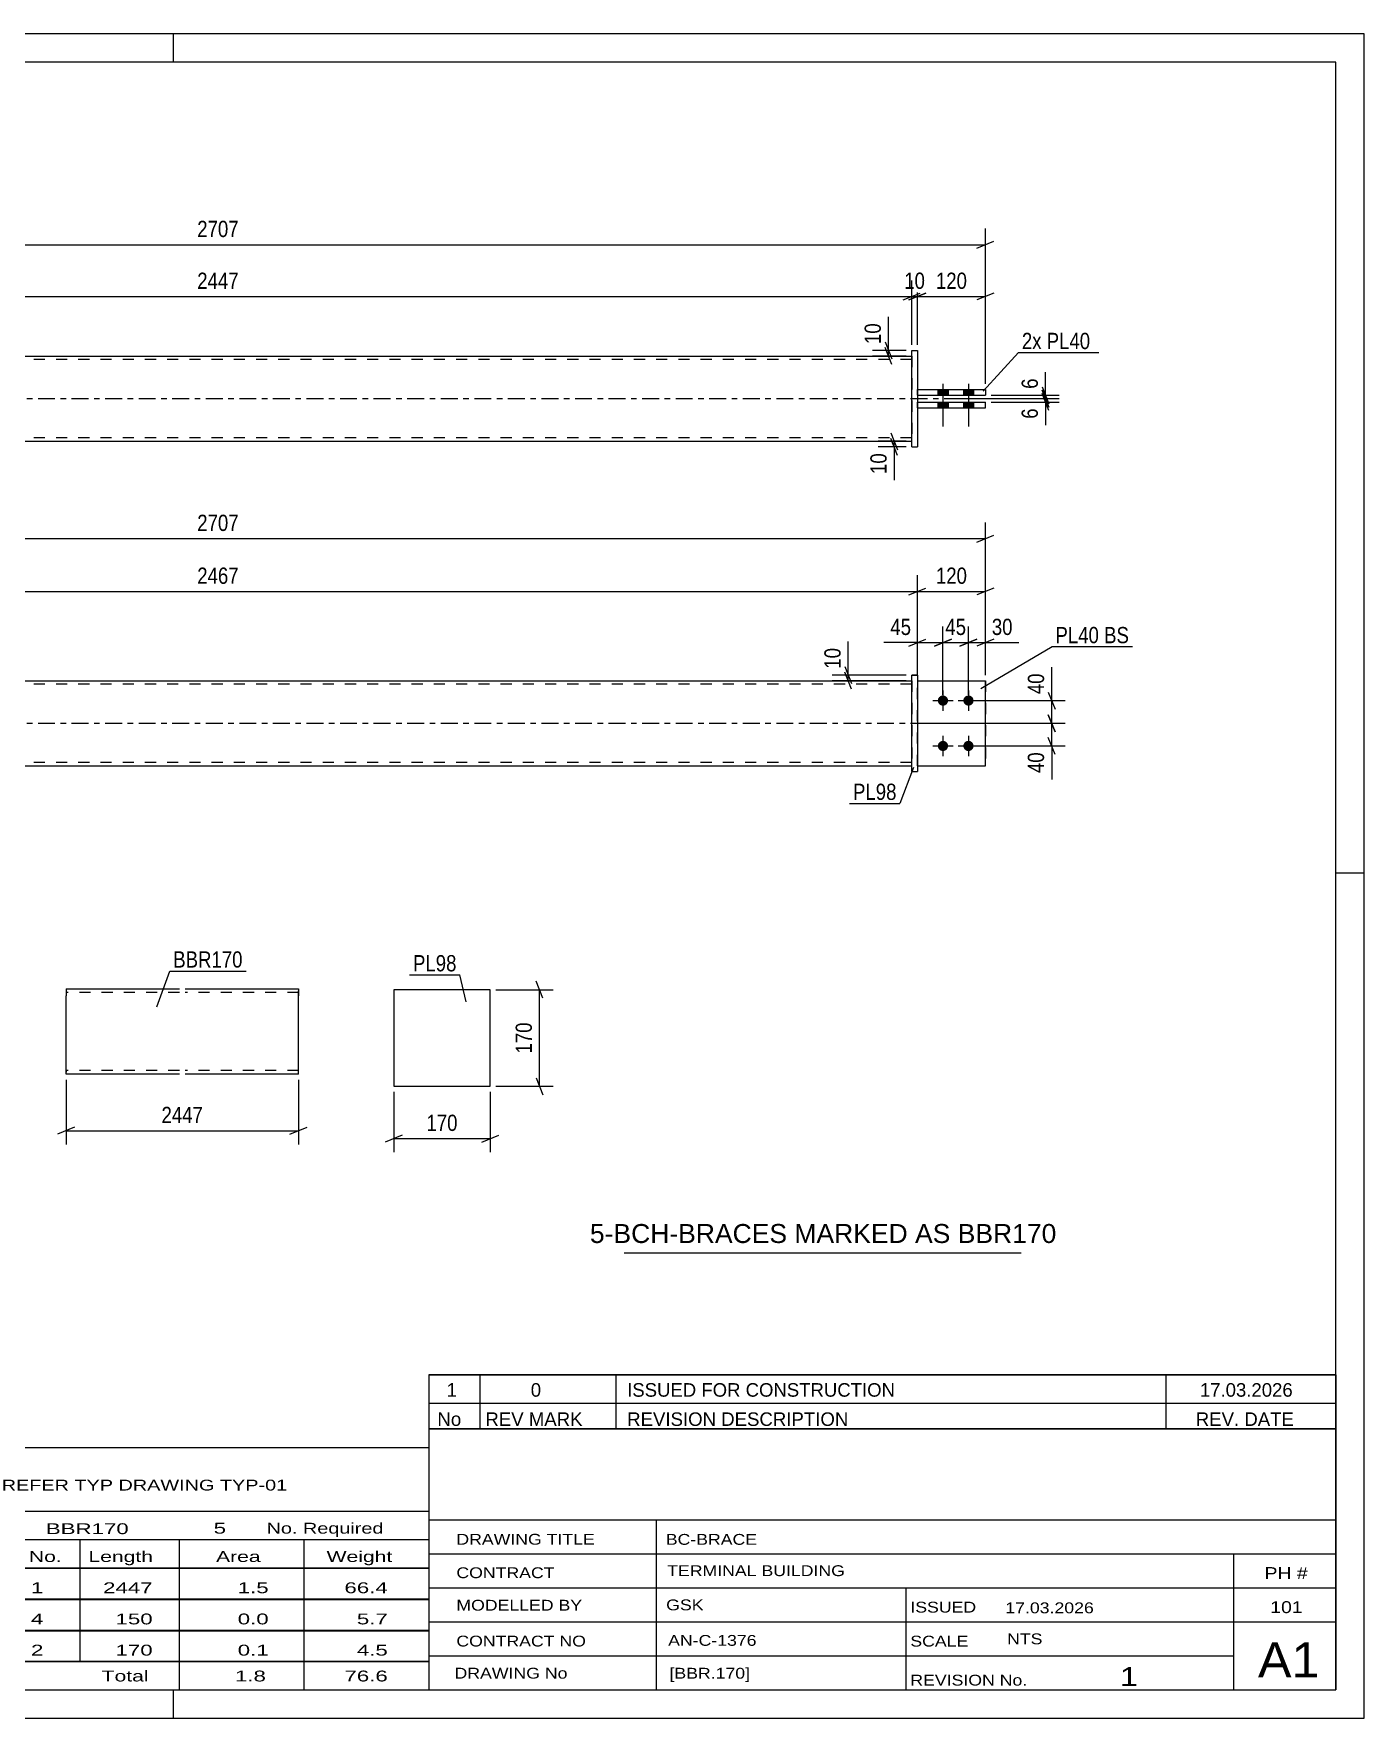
# Model space of a CAD drawing. Header units: millimetres. Extents: x 0 to 420, y 0 to 297.
# Drawn here: x 185.3 to 420, y 0 to 297 of the extents above; entities that cross this region are included whole.
import ezdxf

# ---------------------------------------------------------------- set-up
doc = ezdxf.new("R2010")
doc.units = ezdxf.units.MM
doc.linetypes.add('DXK_LINE_DOT2', pattern=[3.9198, 1.9599, -1.9599])
doc.linetypes.add('DXK_LINE_DOT3', pattern=[5.9187, 2.979, -0.9799, 0.9799, -0.9799])
doc.styles.add('Arial', font='ARIAL.TTF', dxfattribs={"height": 0.2})
doc.styles.add('Arial Narrow', font='ARIALN.TTF', dxfattribs={"height": 0.2})

# ---------------------------------------------------------------- blocks, each defined once
blk = doc.blocks.new('Unknown-580607997-1163')
at = {"color": 5, "linetype": 'Continuous'}
for p, q in [((420, 297), (0, 297)), ((210, 292), (210, 297)), ((420, 0), (420, 297)), ((415, 292), (5, 292)), ((415, 5), (415, 292)), ((420, 149), (415, 149)), ((5, 5), (415, 5)), ((210, 0), (210, 5)), ((0, 0), (420, 0))]:
    blk.add_line(p, q, dxfattribs=at)
blk = doc.blocks.new('Part-580607997-1739 - 1733')
at = {"color": 7, "linetype": 'DXK_LINE_DOT2'}
for p, q in [((341.19, 182.93), (353.19, 182.93)), ((341.19, 167.93), (341.19, 182.93)), ((341.19, 182.93), (353.19, 182.93)), ((353.19, 182.93), (353.19, 182.93)), ((353.19, 182.93), (353.19, 167.93)), ((341.19, 167.93), (341.19, 167.93)), ((341.19, 167.93), (353.19, 167.93)), ((341.19, 167.93), (353.19, 167.93))]:
    blk.add_line(p, q, dxfattribs=at)
blk = doc.blocks.new('Part-580607997-1744 - 1733')
at = {"color": 2, "linetype": 'Continuous'}
for p, q in [((341.19, 182.93), (353.19, 182.93)), ((353.19, 182.93), (353.19, 182.93)), ((353.19, 167.93), (353.19, 182.93)), ((341.19, 167.93), (353.19, 167.93))]:
    blk.add_line(p, q, dxfattribs=at)
at = {"color": 7, "linetype": 'DXK_LINE_DOT2'}
for p, q in [((341.19, 182.93), (353.19, 182.93)), ((341.19, 167.93), (341.19, 182.93)), ((353.19, 182.93), (353.19, 182.93)), ((341.19, 167.93), (341.19, 167.93)), ((341.19, 167.93), (353.19, 167.93))]:
    blk.add_line(p, q, dxfattribs=at)
blk = doc.blocks.new('Part-580607997-1774 - 1733')
at = {"color": 2, "linetype": 'Continuous'}
for p, q in [((341.19, 183.93), (340.19, 183.93)), ((340.19, 166.93), (340.19, 183.93)), ((341.19, 183.93), (341.19, 166.93)), ((340.19, 166.93), (340.19, 166.93)), ((340.19, 166.93), (341.19, 166.93))]:
    blk.add_line(p, q, dxfattribs=at)
at = {"color": 7, "linetype": 'DXK_LINE_DOT2'}
for p, q in [((340.19, 183.93), (340.19, 183.93)), ((340.19, 183.93), (341.19, 183.93)), ((341.19, 183.93), (341.19, 183.93)), ((340.19, 166.93), (341.19, 166.93))]:
    blk.add_line(p, q, dxfattribs=at)
blk = doc.blocks.new('Part-580607997-1779 - 1733')
at = {"color": 2, "linetype": 'Continuous'}
for p, q in [((95.49, 182.93), (340.19, 182.93)), ((95.49, 167.93), (340.19, 167.93))]:
    blk.add_line(p, q, dxfattribs=at)
at = {"color": 7, "linetype": 'DXK_LINE_DOT2'}
for p, q in [((95.49, 167.93), (95.49, 182.93)), ((340.19, 182.33), (95.49, 182.33)), ((340.19, 182.93), (340.19, 167.93)), ((340.19, 168.53), (95.49, 168.53))]:
    blk.add_line(p, q, dxfattribs=at)
at = {"color": 7, "linetype": 'DXK_LINE_DOT3'}
blk.add_line((85.49, 175.43), (350.19, 175.43), dxfattribs=at)
blk = doc.blocks.new('Bolt-580607997-1780 - 1733')
at = {"linetype": 'Continuous'}
for points in [[(345.69, 180.33), (345.88, 180.31), (346.06, 180.25), (346.22, 180.15), (346.36, 180.03), (346.47, 179.88), (346.55, 179.7), (346.58, 179.52), (346.58, 179.33), (346.55, 179.15), (346.47, 178.98), (346.36, 178.82), (346.22, 178.7), (346.06, 178.6), (345.88, 178.55), (345.69, 178.53), (345.5, 178.55), (345.32, 178.6), (345.16, 178.7), (345.02, 178.82), (344.91, 178.98), (344.83, 179.15), (344.79, 179.33), (344.79, 179.52), (344.83, 179.7), (344.91, 179.88), (345.02, 180.03), (345.16, 180.15), (345.32, 180.25), (345.5, 180.31)], [(350.19, 180.33), (350.38, 180.31), (350.56, 180.25), (350.72, 180.15), (350.86, 180.03), (350.97, 179.88), (351.05, 179.7), (351.08, 179.52), (351.08, 179.33), (351.05, 179.15), (350.97, 178.98), (350.86, 178.82), (350.72, 178.7), (350.56, 178.6), (350.38, 178.55), (350.19, 178.53), (350, 178.55), (349.82, 178.6), (349.66, 178.7), (349.52, 178.82), (349.41, 178.98), (349.33, 179.15), (349.29, 179.33), (349.29, 179.52), (349.33, 179.7), (349.41, 179.88), (349.52, 180.03), (349.66, 180.15), (349.82, 180.25), (350, 180.31)], [(345.69, 172.33), (345.88, 172.31), (346.06, 172.25), (346.22, 172.15), (346.36, 172.03), (346.47, 171.88), (346.55, 171.7), (346.58, 171.52), (346.58, 171.33), (346.55, 171.15), (346.47, 170.98), (346.36, 170.82), (346.22, 170.7), (346.06, 170.6), (345.88, 170.55), (345.69, 170.53), (345.5, 170.55), (345.32, 170.6), (345.16, 170.7), (345.02, 170.82), (344.91, 170.98), (344.83, 171.15), (344.79, 171.33), (344.79, 171.52), (344.83, 171.7), (344.91, 171.88), (345.02, 172.03), (345.16, 172.15), (345.32, 172.25), (345.5, 172.31)], [(350.19, 172.33), (350.38, 172.31), (350.56, 172.25), (350.72, 172.15), (350.86, 172.03), (350.97, 171.88), (351.05, 171.7), (351.08, 171.52), (351.08, 171.33), (351.05, 171.15), (350.97, 170.98), (350.86, 170.82), (350.72, 170.7), (350.56, 170.6), (350.38, 170.55), (350.19, 170.53), (350, 170.55), (349.82, 170.6), (349.66, 170.7), (349.52, 170.82), (349.41, 170.98), (349.33, 171.15), (349.29, 171.33), (349.29, 171.52), (349.33, 171.7), (349.41, 171.88), (349.52, 172.03), (349.66, 172.15), (349.82, 172.25), (350, 172.31)]]:
    blk.add_hatch(color=1, dxfattribs=at).paths.add_polyline_path(points)
at = {"color": 1, "linetype": 'Continuous'}
for p, q in [((345.69, 181.23), (345.69, 177.63)), ((350.19, 181.23), (350.19, 177.63)), ((343.89, 179.43), (347.49, 179.43)), ((348.39, 179.43), (351.99, 179.43)), ((345.69, 173.23), (345.69, 169.63)), ((350.19, 173.23), (350.19, 169.63)), ((343.89, 171.43), (347.49, 171.43)), ((348.39, 171.43), (351.99, 171.43))]:
    blk.add_line(p, q, dxfattribs=at)
blk = doc.blocks.new('Bolt-580607997-1399 - 1390')
at = {"linetype": 'Continuous'}
for points in [[(346.59, 234.26), (344.79, 234.26), (344.79, 233.26), (346.59, 233.26)], [(346.59, 234.26), (344.79, 234.26), (344.79, 233.26), (346.59, 233.26)], [(346.59, 232.06), (344.79, 232.06), (344.79, 231.06), (346.59, 231.06)], [(346.59, 232.06), (344.79, 232.06), (344.79, 231.06), (346.59, 231.06)], [(351.09, 234.26), (349.29, 234.26), (349.29, 233.26), (351.09, 233.26)], [(351.09, 234.26), (349.29, 234.26), (349.29, 233.26), (351.09, 233.26)], [(351.09, 232.06), (349.29, 232.06), (349.29, 231.06), (351.09, 231.06)], [(351.09, 232.06), (349.29, 232.06), (349.29, 231.06), (351.09, 231.06)]]:
    blk.add_hatch(color=1, dxfattribs=at).paths.add_polyline_path(points)
at = {"color": 1, "linetype": 'Continuous'}
for p, q in [((345.69, 235.26), (345.69, 227.76)), ((345.69, 235.26), (345.69, 227.76)), ((350.19, 235.26), (350.19, 227.76)), ((350.19, 235.26), (350.19, 227.76)), ((344.79, 234.26), (344.79, 233.26)), ((344.79, 234.26), (344.79, 233.26)), ((344.79, 232.06), (344.79, 231.06)), ((344.79, 232.06), (344.79, 231.06)), ((346.59, 234.26), (346.59, 233.26)), ((346.59, 234.26), (346.59, 233.26)), ((346.59, 232.06), (346.59, 231.06)), ((346.59, 232.06), (346.59, 231.06)), ((349.29, 234.26), (349.29, 233.26)), ((349.29, 234.26), (349.29, 233.26)), ((349.29, 232.06), (349.29, 231.06)), ((349.29, 232.06), (349.29, 231.06)), ((351.09, 234.26), (351.09, 233.26)), ((351.09, 234.26), (351.09, 233.26)), ((351.09, 232.06), (351.09, 231.06)), ((351.09, 232.06), (351.09, 231.06))]:
    blk.add_line(p, q, dxfattribs=at)
blk = doc.blocks.new('Part-580607997-1425 - 1390')
at = {"color": 2, "linetype": 'Continuous'}
for p, q in [((95.49, 240.16), (340.19, 240.16)), ((95.49, 225.16), (340.19, 225.16))]:
    blk.add_line(p, q, dxfattribs=at)
at = {"color": 7, "linetype": 'DXK_LINE_DOT2'}
for p, q in [((95.49, 240.16), (95.49, 225.16)), ((340.19, 239.56), (95.49, 239.56)), ((340.19, 240.16), (340.19, 225.16)), ((340.19, 225.76), (95.49, 225.76))]:
    blk.add_line(p, q, dxfattribs=at)
at = {"color": 7, "linetype": 'DXK_LINE_DOT3'}
blk.add_line((85.49, 232.66), (350.19, 232.66), dxfattribs=at)
blk = doc.blocks.new('Part-580607997-1426 - 1390')
at = {"color": 2, "linetype": 'Continuous'}
for p, q in [((340.19, 241.16), (340.19, 241.16)), ((340.19, 224.16), (340.19, 241.16)), ((340.19, 241.16), (341.19, 241.16)), ((341.19, 241.16), (341.19, 241.16)), ((341.19, 241.16), (341.19, 224.16)), ((340.19, 224.16), (341.19, 224.16)), ((340.19, 224.16), (340.19, 224.16)), ((341.19, 224.16), (341.19, 224.16))]:
    blk.add_line(p, q, dxfattribs=at)
at = {"color": 7, "linetype": 'DXK_LINE_DOT2'}
for p, q in [((340.19, 241.16), (340.19, 241.16)), ((340.19, 241.16), (341.19, 241.16)), ((340.19, 224.16), (341.19, 224.16))]:
    blk.add_line(p, q, dxfattribs=at)
blk = doc.blocks.new('Part-580607997-1452 - 1390')
at = {"color": 2, "linetype": 'Continuous'}
for p, q in [((341.19, 234.26), (353.19, 234.26)), ((341.19, 233.26), (353.19, 233.26)), ((353.19, 234.26), (353.19, 233.26))]:
    blk.add_line(p, q, dxfattribs=at)
at = {"color": 7, "linetype": 'DXK_LINE_DOT2'}
for p, q in [((341.19, 233.26), (341.19, 234.26)), ((341.19, 234.26), (353.19, 234.26)), ((341.19, 233.26), (353.19, 233.26)), ((353.19, 234.26), (353.19, 234.26))]:
    blk.add_line(p, q, dxfattribs=at)
blk = doc.blocks.new('Part-580607997-1457 - 1390')
at = {"color": 2, "linetype": 'Continuous'}
for p, q in [((341.19, 232.06), (353.19, 232.06)), ((353.19, 231.06), (353.19, 232.06)), ((341.19, 231.06), (353.19, 231.06))]:
    blk.add_line(p, q, dxfattribs=at)
at = {"color": 7, "linetype": 'DXK_LINE_DOT2'}
for p, q in [((341.19, 231.06), (341.19, 232.06)), ((341.19, 232.06), (353.19, 232.06)), ((341.19, 231.06), (353.19, 231.06))]:
    blk.add_line(p, q, dxfattribs=at)
blk = doc.blocks.new('Part-580607997-2275 - 2269')
at = {"color": 2, "linetype": 'Continuous'}
for p, q in [((248.85, 128.44), (248.85, 111.44)), ((265.85, 128.44), (248.85, 128.44)), ((265.85, 111.44), (265.85, 128.44)), ((248.85, 111.44), (265.85, 111.44))]:
    blk.add_line(p, q, dxfattribs=at)
blk = doc.blocks.new('Part-580607997-2301 - 2294')
at = {"color": 2, "linetype": 'Continuous'}
for p, q in [((191.04, 128.59), (191.04, 127.39)), ((191.04, 128.59), (211.04, 128.59)), ((212.04, 128.59), (232.04, 128.59)), ((232.04, 128.59), (232.04, 128.5)), ((232.04, 128.5), (232.04, 127.39)), ((191.04, 114.33), (191.04, 127.39)), ((232.04, 113.59), (232.04, 127.39)), ((191.04, 113.68), (191.04, 114.33)), ((191.04, 113.59), (191.04, 113.68)), ((211.04, 113.59), (191.04, 113.59)), ((232.04, 113.59), (212.04, 113.59))]:
    blk.add_line(p, q, dxfattribs=at)
at = {"color": 7, "linetype": 'DXK_LINE_DOT2'}
for p, q in [((211.04, 127.99), (191.04, 127.99)), ((232.04, 127.99), (212.04, 127.99)), ((232.04, 127.39), (232.04, 128.24)), ((191.04, 114.33), (191.04, 113.94)), ((191.04, 114.19), (191.04, 114.23)), ((211.04, 114.19), (191.04, 114.19)), ((232.04, 114.19), (212.04, 114.19)), ((232.04, 114.19), (232.04, 114.23))]:
    blk.add_line(p, q, dxfattribs=at)
blk = doc.blocks.new('StraightDimension-580607997-1827 - 1733')
at = {"color": 7, "linetype": 'Continuous'}
for p, q in [((344.19, 189.04), (347.19, 190.24)), ((345.69, 180.43), (345.69, 192.49)), ((351.69, 190.24), (348.69, 189.04)), ((350.19, 180.43), (350.19, 192.49)), ((345.69, 189.64), (350.19, 189.64))]:
    blk.add_line(p, q, dxfattribs=at)
at = {"color": 0}
blk.add_wipeout([(350.37, 190.39), (350.37, 194.59), (345.51, 194.59), (345.51, 190.39)], dxfattribs=at)
at = {"color": 3, "style": 'Arial Narrow'}
blk.add_text('45', height=2.863, dxfattribs=at).set_placement((346.11, 190.99))
blk = doc.blocks.new('StraightDimension-580607997-1857 - 1733')
at = {"color": 7, "linetype": 'Continuous'}
for p, q in [((83.99, 208.58), (80.99, 207.38)), ((82.49, 183.93), (82.49, 210.83)), ((82.49, 207.98), (353.19, 207.98)), ((351.69, 207.38), (354.69, 208.58)), ((353.19, 183.93), (353.19, 210.83))]:
    blk.add_line(p, q, dxfattribs=at)
at = {"color": 0}
blk.add_wipeout([(222.09, 208.73), (222.09, 212.93), (213.58, 212.93), (213.58, 208.73)], dxfattribs=at)
at = {"color": 3, "style": 'Arial Narrow'}
blk.add_text('2707', height=2.863, dxfattribs=at).set_placement((214.18, 209.33))
blk = doc.blocks.new('StraightDimension-580607997-1802 - 1733')
at = {"color": 7, "linetype": 'Continuous'}
for p, q in [((328.39, 185.43), (329.59, 182.43)), ((329.59, 181.43), (328.39, 184.43)), ((339.19, 183.93), (326.14, 183.93)), ((339.19, 182.93), (326.14, 182.93)), ((328.99, 182.93), (328.99, 183.93))]:
    blk.add_line(p, q, dxfattribs=at)
at = {"color": 0}
blk.add_wipeout([(328.24, 189.31), (324.04, 189.31), (324.04, 184.45), (328.24, 184.45)], dxfattribs=at)
at = {"color": 7, "linetype": 'Continuous'}
blk.add_line((328.99, 183.93), (328.99, 189.83), dxfattribs=at)
blk.add_line((328.99, 183.93), (328.99, 189.83), dxfattribs=at)
at = {"color": 3, "style": 'Arial Narrow'}
blk.add_text('10', height=2.863, rotation=90.0002, dxfattribs=at).set_placement((327.64, 185.05))
blk = doc.blocks.new('StraightDimension-580607997-1811 - 1733')
at = {"color": 7, "linetype": 'Continuous'}
for p, q in [((339.69, 189.04), (342.69, 190.24)), ((341.19, 183.93), (341.19, 192.49)), ((347.19, 190.24), (344.19, 189.04)), ((345.69, 180.43), (345.69, 192.49)), ((341.19, 189.64), (345.69, 189.64))]:
    blk.add_line(p, q, dxfattribs=at)
at = {"color": 0}
blk.add_wipeout([(340.66, 190.39), (340.66, 194.59), (335.81, 194.59), (335.81, 190.39)], dxfattribs=at)
at = {"color": 7, "linetype": 'Continuous'}
blk.add_line((341.19, 189.64), (335.28, 189.64), dxfattribs=at)
blk.add_line((341.19, 189.64), (335.28, 189.64), dxfattribs=at)
at = {"color": 3, "style": 'Arial Narrow'}
blk.add_text('45', height=2.863, dxfattribs=at).set_placement((336.41, 190.99))
blk = doc.blocks.new('StraightDimension-580607997-1840 - 1733')
at = {"color": 7, "linetype": 'Continuous'}
for p, q in [((348.69, 189.04), (351.69, 190.24)), ((350.19, 180.43), (350.19, 192.49)), ((354.69, 190.24), (351.69, 189.04)), ((353.19, 183.93), (353.19, 192.49)), ((350.19, 189.64), (353.19, 189.64))]:
    blk.add_line(p, q, dxfattribs=at)
at = {"color": 0}
blk.add_wipeout([(358.57, 190.39), (358.57, 194.59), (353.71, 194.59), (353.71, 190.39)], dxfattribs=at)
at = {"color": 7, "linetype": 'Continuous'}
blk.add_line((353.19, 189.64), (359.1, 189.64), dxfattribs=at)
blk.add_line((353.19, 189.64), (359.1, 189.64), dxfattribs=at)
at = {"color": 3, "style": 'Arial Narrow'}
blk.add_text('30', height=2.863, dxfattribs=at).set_placement((354.31, 190.99))
blk = doc.blocks.new('StraightDimension-580607997-1877 - 1733')
at = {"color": 7, "linetype": 'Continuous'}
for p, q in [((342.19, 175.43), (367.27, 175.43)), ((364.27, 176.93), (365.47, 173.93)), ((364.87, 171.43), (364.87, 175.43)), ((365.47, 169.93), (364.27, 172.93)), ((351.19, 171.43), (367.27, 171.43))]:
    blk.add_line(p, q, dxfattribs=at)
at = {"color": 0}
blk.add_wipeout([(364.12, 170.9), (359.92, 170.9), (359.92, 166.05), (364.12, 166.05)], dxfattribs=at)
at = {"color": 7, "linetype": 'Continuous'}
blk.add_line((364.87, 171.43), (364.87, 165.52), dxfattribs=at)
blk.add_line((364.87, 171.43), (364.87, 165.52), dxfattribs=at)
at = {"color": 3, "style": 'Arial Narrow'}
blk.add_text('40', height=2.863, rotation=90.0002, dxfattribs=at).set_placement((363.52, 166.65))
blk = doc.blocks.new('StraightDimension-580607997-1886 - 1733')
at = {"color": 7, "linetype": 'Continuous'}
for p, q in [((351.19, 179.43), (367.27, 179.43)), ((364.27, 180.93), (365.47, 177.93)), ((364.87, 175.43), (364.87, 179.43)), ((342.19, 175.43), (367.27, 175.43)), ((365.47, 173.93), (364.27, 176.93))]:
    blk.add_line(p, q, dxfattribs=at)
at = {"color": 0}
blk.add_wipeout([(364.12, 184.81), (359.92, 184.81), (359.92, 179.95), (364.12, 179.95)], dxfattribs=at)
at = {"color": 7, "linetype": 'Continuous'}
blk.add_line((364.87, 179.43), (364.87, 185.33), dxfattribs=at)
blk.add_line((364.87, 179.43), (364.87, 185.33), dxfattribs=at)
at = {"color": 3, "style": 'Arial Narrow'}
blk.add_text('40', height=2.863, rotation=90.0002, dxfattribs=at).set_placement((363.52, 180.55))
blk = doc.blocks.new('StraightDimension-580607997-1896 - 1733')
at = {"color": 7, "linetype": 'Continuous'}
for p, q in [((339.69, 198.06), (342.69, 199.26)), ((341.19, 183.93), (341.19, 201.51)), ((354.69, 199.26), (351.69, 198.06)), ((353.19, 183.93), (353.19, 201.51)), ((341.19, 198.66), (353.19, 198.66))]:
    blk.add_line(p, q, dxfattribs=at)
at = {"color": 0}
blk.add_wipeout([(350.53, 199.41), (350.53, 203.61), (343.85, 203.61), (343.85, 199.41)], dxfattribs=at)
at = {"color": 3, "style": 'Arial Narrow'}
blk.add_text('120', height=2.863, dxfattribs=at).set_placement((344.45, 200.01))
blk = doc.blocks.new('StraightDimension-580607997-1915 - 1733')
at = {"color": 7, "linetype": 'Continuous'}
for p, q in [((95.99, 199.26), (92.99, 198.06)), ((94.49, 176.43), (94.49, 201.51)), ((339.69, 198.06), (342.69, 199.26)), ((341.19, 183.93), (341.19, 201.51)), ((94.49, 198.66), (341.19, 198.66))]:
    blk.add_line(p, q, dxfattribs=at)
at = {"color": 0}
blk.add_wipeout([(222.09, 199.41), (222.09, 203.61), (213.58, 203.61), (213.58, 199.41)], dxfattribs=at)
at = {"color": 3, "style": 'Arial Narrow'}
blk.add_text('2467', height=2.863, dxfattribs=at).set_placement((214.18, 200.01))
blk = doc.blocks.new('StraightDimension-580607997-1459 - 1390')
at = {"color": 7, "linetype": 'Continuous'}
for p, q in [((336.5, 226.66), (337.7, 223.66)), ((339.19, 225.16), (334.25, 225.16)), ((339.19, 224.16), (334.25, 224.16)), ((337.7, 222.66), (336.5, 225.66)), ((337.1, 224.16), (337.1, 225.16))]:
    blk.add_line(p, q, dxfattribs=at)
at = {"color": 0}
blk.add_wipeout([(336.35, 223.64), (332.15, 223.64), (332.15, 218.78), (336.35, 218.78)], dxfattribs=at)
at = {"color": 7, "linetype": 'Continuous'}
blk.add_line((337.1, 224.16), (337.1, 218.26), dxfattribs=at)
blk.add_line((337.1, 224.16), (337.1, 218.26), dxfattribs=at)
at = {"color": 3, "style": 'Arial Narrow'}
blk.add_text('10', height=2.863, rotation=90.0002, dxfattribs=at).set_placement((335.75, 219.38))
blk = doc.blocks.new('StraightDimension-580607997-1473 - 1390')
at = {"color": 7, "linetype": 'Continuous'}
for p, q in [((339.19, 241.16), (333.24, 241.16)), ((335.49, 242.66), (336.69, 239.66)), ((336.69, 238.66), (335.49, 241.66)), ((336.09, 240.16), (336.09, 241.16)), ((339.19, 240.16), (333.24, 240.16))]:
    blk.add_line(p, q, dxfattribs=at)
at = {"color": 0}
blk.add_wipeout([(335.34, 246.54), (331.14, 246.54), (331.14, 241.69), (335.34, 241.69)], dxfattribs=at)
at = {"color": 7, "linetype": 'Continuous'}
blk.add_line((336.09, 241.16), (336.09, 247.07), dxfattribs=at)
blk.add_line((336.09, 241.16), (336.09, 247.07), dxfattribs=at)
at = {"color": 3, "style": 'Arial Narrow'}
blk.add_text('10', height=2.863, rotation=90.0002, dxfattribs=at).set_placement((334.74, 242.29))
blk = doc.blocks.new('StraightDimension-580607997-1520 - 1390')
at = {"color": 7, "linetype": 'Continuous'}
for p, q in [((82.49, 235.26), (82.49, 262.65)), ((353.19, 235.26), (353.19, 262.65)), ((83.99, 260.4), (80.99, 259.2)), ((82.49, 259.8), (353.19, 259.8)), ((351.69, 259.2), (354.69, 260.4))]:
    blk.add_line(p, q, dxfattribs=at)
at = {"color": 0}
blk.add_wipeout([(222.09, 260.55), (222.09, 264.75), (213.58, 264.75), (213.58, 260.55)], dxfattribs=at)
at = {"color": 3, "style": 'Arial Narrow'}
blk.add_text('2707', height=2.863, dxfattribs=at).set_placement((214.18, 261.15))
blk = doc.blocks.new('StraightDimension-580607997-1551 - 1390')
at = {"color": 7, "linetype": 'Continuous'}
for p, q in [((341.19, 242.16), (341.19, 253.51)), ((353.19, 235.26), (353.19, 253.51)), ((339.69, 250.06), (342.69, 251.26)), ((341.19, 250.66), (353.19, 250.66)), ((354.69, 251.26), (351.69, 250.06))]:
    blk.add_line(p, q, dxfattribs=at)
at = {"color": 0}
blk.add_wipeout([(350.53, 251.41), (350.53, 255.61), (343.85, 255.61), (343.85, 251.41)], dxfattribs=at)
at = {"color": 3, "style": 'Arial Narrow'}
blk.add_text('120', height=2.863, dxfattribs=at).set_placement((344.45, 252.01))
blk = doc.blocks.new('StraightDimension-580607997-1561 - 1390')
at = {"color": 7, "linetype": 'Continuous'}
for p, q in [((340.19, 242.16), (340.19, 253.51)), ((341.19, 242.16), (341.19, 253.51)), ((338.69, 250.06), (341.69, 251.26)), ((342.69, 251.26), (339.69, 250.06)), ((340.19, 250.66), (341.19, 250.66))]:
    blk.add_line(p, q, dxfattribs=at)
at = {"color": 0}
blk.add_wipeout([(343.12, 251.41), (343.12, 255.61), (338.26, 255.61), (338.26, 251.41)], dxfattribs=at)
at = {"color": 3, "style": 'Arial Narrow'}
blk.add_text('10', height=2.863, dxfattribs=at).set_placement((338.86, 252.01))
blk = doc.blocks.new('StraightDimension-580607997-1571 - 1390')
at = {"color": 7, "linetype": 'Continuous'}
for p, q in [((95.49, 242.16), (95.49, 253.51)), ((340.19, 242.16), (340.19, 253.51)), ((96.99, 251.26), (93.99, 250.06)), ((95.49, 250.66), (340.19, 250.66)), ((338.69, 250.06), (341.69, 251.26))]:
    blk.add_line(p, q, dxfattribs=at)
at = {"color": 0}
blk.add_wipeout([(222.09, 251.41), (222.09, 255.61), (213.58, 255.61), (213.58, 251.41)], dxfattribs=at)
at = {"color": 3, "style": 'Arial Narrow'}
blk.add_text('2447', height=2.863, dxfattribs=at).set_placement((214.18, 252.01))
blk = doc.blocks.new('StraightDimension-580607997-1656 - 1390')
at = {"color": 7, "linetype": 'Continuous'}
for p, q in [((363.18, 234.76), (364.38, 231.76)), ((348.94, 232.66), (366.18, 232.66)), ((354.19, 233.26), (366.18, 233.26)), ((364.38, 231.16), (363.18, 234.16)), ((363.78, 232.66), (363.78, 233.26))]:
    blk.add_line(p, q, dxfattribs=at)
at = {"color": 0}
blk.add_wipeout([(363.03, 236.82), (358.83, 236.82), (358.83, 233.79), (363.03, 233.79)], dxfattribs=at)
at = {"color": 7, "linetype": 'Continuous'}
blk.add_line((363.78, 233.26), (363.78, 237.34), dxfattribs=at)
blk.add_line((363.78, 233.26), (363.78, 237.34), dxfattribs=at)
at = {"color": 3, "style": 'Arial Narrow'}
blk.add_text('6', height=2.86, rotation=90.0002, dxfattribs=at).set_placement((362.43, 234.39))
blk = doc.blocks.new('StraightDimension-580607997-1667 - 1390')
at = {"color": 7, "linetype": 'Continuous'}
for p, q in [((348.94, 232.66), (366.18, 232.66)), ((354.19, 232.06), (366.18, 232.06)), ((363.18, 234.16), (364.38, 231.16)), ((364.38, 230.56), (363.18, 233.56)), ((363.78, 232.06), (363.78, 232.66))]:
    blk.add_line(p, q, dxfattribs=at)
at = {"color": 0}
blk.add_wipeout([(363.03, 231.54), (358.83, 231.54), (358.83, 228.51), (363.03, 228.51)], dxfattribs=at)
at = {"color": 7, "linetype": 'Continuous'}
blk.add_line((363.78, 232.06), (363.78, 227.98), dxfattribs=at)
blk.add_line((363.78, 232.06), (363.78, 227.98), dxfattribs=at)
at = {"color": 3, "style": 'Arial Narrow'}
blk.add_text('6', height=2.86, rotation=90.0002, dxfattribs=at).set_placement((362.43, 229.11))
blk = doc.blocks.new('StraightDimension-580607997-2277 - 2269')
at = {"color": 7, "linetype": 'Continuous'}
for p, q in [((266.85, 128.44), (276.95, 128.44)), ((275.15, 126.94), (273.95, 129.94)), ((274.55, 111.44), (274.55, 128.44)), ((273.95, 112.94), (275.15, 109.94)), ((266.85, 111.44), (276.95, 111.44))]:
    blk.add_line(p, q, dxfattribs=at)
at = {"color": 0}
blk.add_wipeout([(273.8, 123.28), (269.6, 123.28), (269.6, 116.6), (273.8, 116.6)], dxfattribs=at)
at = {"color": 3, "style": 'Arial Narrow'}
blk.add_text('170', height=2.863, rotation=90.0002, dxfattribs=at).set_placement((273.2, 117.2))
blk = doc.blocks.new('StraightDimension-580607997-2286 - 2269')
at = {"color": 7, "linetype": 'Continuous'}
for p, q in [((248.85, 110.44), (248.85, 99.8)), ((265.85, 110.44), (265.85, 99.8)), ((250.35, 102.8), (247.35, 101.6)), ((248.85, 102.2), (265.85, 102.2)), ((264.35, 101.6), (267.35, 102.8))]:
    blk.add_line(p, q, dxfattribs=at)
at = {"color": 0}
blk.add_wipeout([(260.69, 102.95), (260.69, 107.15), (254, 107.15), (254, 102.95)], dxfattribs=at)
at = {"color": 3, "style": 'Arial Narrow'}
blk.add_text('170', height=2.863, dxfattribs=at).set_placement((254.6, 103.55))
blk = doc.blocks.new('StraightDimension-580607997-2305 - 2294')
at = {"color": 7, "linetype": 'Continuous'}
for p, q in [((191.04, 112.59), (191.04, 101.19)), ((232.04, 112.59), (232.04, 101.19)), ((192.54, 104.19), (189.54, 102.99)), ((230.54, 102.99), (233.54, 104.19)), ((191.04, 103.59), (232.04, 103.59))]:
    blk.add_line(p, q, dxfattribs=at)
at = {"color": 0}
blk.add_wipeout([(215.79, 104.34), (215.79, 108.54), (207.28, 108.54), (207.28, 104.34)], dxfattribs=at)
at = {"color": 3, "style": 'Arial Narrow'}
blk.add_text('2447', height=2.863, dxfattribs=at).set_placement((207.88, 104.94))
blk = doc.blocks.new('Unknown-580607997-3653')
at = {"color": 7, "linetype": 'Continuous'}
for p, q in [((95, 47.75), (255, 47.75)), ((95, 36.5), (95, 47.75)), ((255, 47.75), (255, 36.5)), ((95, 36.5), (255, 36.5)), ((95, 36.5), (95, 31.5)), ((255, 36.5), (255, 31.5)), ((95, 31.5), (255, 31.5)), ((95, 31.5), (95, 26.5)), ((119, 31.5), (119, 26.5)), ((154.5, 31.5), (154.5, 26.5)), ((180.5, 31.5), (180.5, 26.5)), ((193.5, 31.5), (193.5, 26.5)), ((211, 31.5), (211, 26.5)), ((233, 31.5), (233, 26.5)), ((255, 31.5), (255, 26.5)), ((95, 26.5), (255, 26.5)), ((95, 26.45), (95, 21.05)), ((95, 26.45), (255, 26.45)), ((119, 26.5), (119, 21)), ((154.5, 26.5), (154.5, 21)), ((180.5, 26.5), (180.5, 21)), ((193.5, 26.5), (193.5, 21)), ((211, 26.5), (211, 21)), ((233, 26.5), (233, 21)), ((255, 26.45), (255, 21.05)), ((95, 21.05), (255, 21.05)), ((95, 20.95), (95, 15.55)), ((95, 20.95), (255, 20.95)), ((119, 21), (119, 15.5)), ((154.5, 21), (154.5, 15.5)), ((180.5, 21), (180.5, 15.5)), ((193.5, 21), (193.5, 15.5)), ((211, 21), (211, 15.5)), ((233, 21), (233, 15.5)), ((255, 20.95), (255, 15.55)), ((95, 15.55), (255, 15.55)), ((95, 15.45), (95, 10.05)), ((95, 15.45), (255, 15.45)), ((119, 15.5), (119, 10)), ((154.5, 15.5), (154.5, 10)), ((180.5, 15.5), (180.5, 10)), ((193.5, 15.5), (193.5, 10)), ((211, 15.5), (211, 10)), ((233, 15.5), (233, 10)), ((255, 15.45), (255, 10.05)), ((95, 10.05), (255, 10.05)), ((95, 10), (255, 10)), ((95, 10), (95, 5)), ((211, 10), (211, 5)), ((233, 10), (233, 5)), ((255, 10), (255, 5)), ((95, 5), (255, 5))]:
    blk.add_line(p, q, dxfattribs=at)
at = {"color": 7, "style": 'Arial Narrow'}
for s, height, width, p in [('GENERAL NOTES & WELD DETAILS :', 2.8633, 1.4, (96.15, 40.06)), ('REFER TYP DRAWING TYP-01', 1.9089, 1.6, (179.7, 40.16)), ("MATERIAL LIST FOR ASSEMBLY MK'D", 1.9089, 1.6, (96.15, 32.56)), ('BBR170', 1.909, 1.794707, (187.48, 32.47)), ('5', 1.91, 1.794707, (217.08, 32.56)), ('No. Required', 1.9089, 1.6, (226.41, 32.56)), ('Mark', 1.909, 1.7, (96.34, 27.5)), ('Profile', 1.909, 1.7, (129.41, 27.5)), ('Material', 1.909, 1.7, (159.54, 27.56)), ('No.', 1.909, 1.7, (184.5, 27.56)), ('Length', 1.909, 1.7, (195, 27.56)), ('Area', 1.909, 1.7, (217.5, 27.56)), ('Weight', 1.909, 1.7, (237, 27.56))]:
    blk.add_text(s, height=height, dxfattribs=dict(at, width=width)).set_placement(p)
at = {"color": 7, "linetype": 'Continuous', "style": 'Arial Narrow'}
for s, height, width, p in [('BBR170', 1.909, 1.794707, (96.5, 22.06)), ('SHS150*6', 1.909, 1.794707, (121, 22.06)), ('E350', 1.909, 1.794707, (160.74, 22.06)), ('1', 1.91, 1.794707, (184.86, 22.06)), ('2447', 1.909, 1.794707, (197.58, 22.06)), ('1.5', 1.909, 1.794707, (221.32, 22.06)), ('66.4', 1.909, 1.794707, (240.14, 22.06)), ('PL40', 1.909, 1.794707, (96.5, 16.56)), ('PL10*120', 1.909, 1.794707, (121, 16.56)), ('E350', 1.909, 1.794707, (160.74, 16.56)), ('4', 1.91, 1.794707, (184.86, 16.56)), ('150', 1.909, 1.794707, (199.77, 16.56)), ('0.0', 1.909, 1.794707, (221.32, 16.56)), ('5.7', 1.909, 1.794707, (242.33, 16.56)), ('PL98', 1.909, 1.794707, (96.5, 11.06)), ('PL10*170', 1.909, 1.794707, (121, 11.06)), ('E350', 1.909, 1.794707, (160.74, 11.06)), ('2', 1.91, 1.794707, (184.86, 11.06)), ('170', 1.909, 1.794707, (199.77, 11.06)), ('0.1', 1.909, 1.794707, (221.32, 11.06)), ('4.5', 1.909, 1.794707, (242.33, 11.06)), ('Total', 1.909, 1.7, (197.33, 6.5)), ('1.8', 1.909, 1.794707, (220.83, 6.5)), ('76.6', 1.909, 1.794707, (240.14, 6.5))]:
    blk.add_text(s, height=height, dxfattribs=dict(at, width=width)).set_placement(p)
blk = doc.blocks.new('Unknown-580607997-3651')
at = {"color": 7, "linetype": 'Continuous'}
for p, q in [((255, 51.05), (255, 5)), ((255, 51.05), (415, 51.05)), ((415, 51), (415, 5)), ((255, 35), (415, 35)), ((295.14, 35), (295.14, 5)), ((255, 29), (415, 29)), ((397, 5.05), (397, 29.05)), ((255, 23), (415, 23)), ((339.14, 23), (339.14, 5)), ((255, 17), (415, 17)), ((255, 11), (397, 11)), ((255, 5), (415, 5))]:
    blk.add_line(p, q, dxfattribs=at)
at = {"color": 7, "style": 'Arial Narrow'}
for s, height, width, p in [('DRAWING TITLE', 1.9089, 1.425378, (259.88, 30.61)), ('BC-BRACE', 1.909, 1.425378, (296.81, 30.59)), ('TERMINAL BUILDING', 1.9089, 1.425378, (297.06, 25.07)), ('CONTRACT', 1.909, 1.425378, (259.88, 24.71)), ('MODELLED BY', 1.9089, 1.425378, (259.88, 18.98)), ('GSK', 1.909, 1.425378, (296.88, 19.04)), ('ISSUED', 1.909, 1.425378, (339.94, 18.64)), ('17.03.2026', 1.909, 1.425378, (356.69, 18.52)), ('CONTRACT NO', 1.9089, 1.425378, (259.88, 12.66)), ('AN-C-1376', 1.909, 1.425378, (297.23, 12.78)), ('SCALE', 1.909, 1.425378, (339.94, 12.65)), ('A1', 6.204, 1.25, (401.24, 7.2)), ('DRAWING No', 1.909, 1.425378, (259.56, 7)), ('[BBR.170]', 1.909, 1.425378, (297.46, 6.99)), ('1', 3.34, 1.5, (376.91, 5.68)), ('REVISION No.', 1.9089, 1.425378, (339.94, 5.77))]:
    blk.add_text(s, height=height, dxfattribs=dict(at, width=width)).set_placement(p)
at = {"color": 7, "linetype": 'Continuous', "style": 'Arial Narrow'}
for s, height, width, p in [('PH #', 2.1, 1.42538, (402.4, 24.55)), ('101', 2.1, 1.42538, (403.41, 18.55)), ('NTS', 1.909, 1.425378, (357, 13.05))]:
    blk.add_text(s, height=height, dxfattribs=dict(at, width=width)).set_placement(p)
blk = doc.blocks.new('Unknown-580607997-3652')
at = {"color": 7, "linetype": 'Continuous'}
for p, q in [((255, 60.55), (415, 60.55)), ((415, 60.55), (255, 60.55)), ((255, 60.55), (255, 55.55)), ((264, 60.55), (264, 55.55)), ((288, 60.55), (288, 55.55)), ((385, 60.55), (385, 55.55)), ((415, 60.55), (415, 55.55)), ((255, 55.55), (415, 55.55)), ((255, 55.55), (255, 51.05)), ((255, 55.55), (415, 55.55)), ((264, 55.55), (264, 51.05)), ((288, 55.55), (288, 51.05)), ((385, 55.55), (385, 51.05)), ((415, 55.55), (415, 51.05)), ((415, 51.05), (255, 51.05))]:
    blk.add_line(p, q, dxfattribs=at)
at = {"color": 7, "linetype": 'Continuous', "style": 'Arial Narrow'}
for s, height, width, p in [('1', 2.39, 1.196471, (258.16, 56.7)), ('0', 2.39, 1.196471, (273, 56.7)), ('ISSUED FOR CONSTRUCTION', 2.3861, 1.196471, (290, 56.7)), ('17.03.2026', 2.386, 1.196471, (391, 56.7)), ('No', 2.386, 1.2, (256.54, 51.55)), ('REV MARK', 2.386, 1.2, (265, 51.55)), ('REVISION DESCRIPTION', 2.3861, 1.2, (290, 51.55)), ('REV. DATE', 2.386, 1.2, (390.28, 51.55))]:
    blk.add_text(s, height=height, dxfattribs=dict(at, width=width)).set_placement(p)
blk = doc.blocks.new('Unknown-580607997-3654')
at = {"color": 7, "linetype": 'Continuous'}
blk.add_line((289.5, 82.05), (359.5, 82.05), dxfattribs=at)
at = {"color": 7, "style": 'Arial'}
blk.add_text('5-BCH-BRACES MARKED AS BBR170', height=3.3428, dxfattribs=at).set_placement((283.43, 83.8))
blk = doc.blocks.new('Mark-580607997-1770 - 1733')
at = {"color": 0}
blk.add_wipeout([(337.51, 161.91), (337.51, 164.91), (329.83, 164.91), (329.83, 161.91)], dxfattribs=at)
blk.add_wipeout([(337.51, 161.91), (337.51, 164.91), (329.83, 164.91), (329.83, 161.91)], dxfattribs=at)
at = {"color": 30, "linetype": 'Continuous'}
for p in [(340.49, 167.62), (329.23, 161.31)]:
    blk.add_line(p, (338.11, 161.31), dxfattribs=at)
at = {"color": 3, "style": 'Arial Narrow'}
blk.add_text('PL98', height=2.863, dxfattribs=at).set_placement((329.83, 161.91))
blk = doc.blocks.new('MarkSet-580607997-2027 - 1733')
at = {"color": 0}
blk.add_wipeout([(373.21, 189.54), (373.21, 192.54), (365.53, 192.54), (365.53, 189.54)], dxfattribs=at)
blk.add_wipeout([(373.21, 189.54), (373.21, 192.54), (365.53, 192.54), (365.53, 189.54)], dxfattribs=at)
at = {"color": 30, "linetype": 'Continuous'}
blk.add_line((352.35, 181.56), (364.93, 188.94), dxfattribs=at)
at = {"color": 0}
blk.add_wipeout([(378.49, 189.54), (378.49, 192.54), (374.11, 192.54), (374.11, 189.54)], dxfattribs=at)
blk.add_wipeout([(378.49, 189.54), (378.49, 192.54), (374.11, 192.54), (374.11, 189.54)], dxfattribs=at)
at = {"color": 30, "linetype": 'Continuous'}
blk.add_line((364.93, 188.94), (379.09, 188.94), dxfattribs=at)
at = {"color": 3, "style": 'Arial Narrow'}
for s, p in [('PL40', (365.53, 189.54)), ('BS', (374.11, 189.54))]:
    blk.add_text(s, height=2.863, dxfattribs=at).set_placement(p)
blk = doc.blocks.new('MarkSet-580607997-1718 - 1390')
at = {"color": 0}
blk.add_wipeout([(363.08, 241.4), (363.08, 244.4), (359.61, 244.4), (359.61, 241.4)], dxfattribs=at)
blk.add_wipeout([(363.08, 241.4), (363.08, 244.4), (359.61, 244.4), (359.61, 241.4)], dxfattribs=at)
at = {"color": 30, "linetype": 'Continuous'}
blk.add_line((352.8, 233.99), (359.01, 240.8), dxfattribs=at)
at = {"color": 0}
blk.add_wipeout([(371.66, 241.4), (371.66, 244.4), (363.98, 244.4), (363.98, 241.4)], dxfattribs=at)
blk.add_wipeout([(371.66, 241.4), (371.66, 244.4), (363.98, 244.4), (363.98, 241.4)], dxfattribs=at)
at = {"color": 30, "linetype": 'Continuous'}
blk.add_line((359.01, 240.8), (373.16, 240.8), dxfattribs=at)
at = {"color": 3, "style": 'Arial Narrow'}
for s, p in [('2x', (359.61, 241.4)), ('PL40', (363.98, 241.4))]:
    blk.add_text(s, height=2.863, dxfattribs=at).set_placement(p)
blk = doc.blocks.new('Mark-580607997-2271 - 2269')
at = {"color": 0}
blk.add_wipeout([(259.91, 131.69), (259.91, 134.69), (252.23, 134.69), (252.23, 131.69)], dxfattribs=at)
blk.add_wipeout([(259.91, 131.69), (259.91, 134.69), (252.23, 134.69), (252.23, 131.69)], dxfattribs=at)
at = {"color": 30, "linetype": 'Continuous'}
for p in [(251.63, 131.09), (261.62, 126.31)]:
    blk.add_line(p, (260.51, 131.09), dxfattribs=at)
at = {"color": 3, "style": 'Arial Narrow'}
blk.add_text('PL98', height=2.863, dxfattribs=at).set_placement((252.23, 131.69))
blk = doc.blocks.new('Mark-580607997-2297 - 2294')
at = {"color": 0}
blk.add_wipeout([(222.19, 132.35), (222.19, 135.35), (209.95, 135.35), (209.95, 132.35)], dxfattribs=at)
blk.add_wipeout([(222.19, 132.35), (222.19, 135.35), (209.95, 135.35), (209.95, 132.35)], dxfattribs=at)
at = {"color": 30, "linetype": 'Continuous'}
for p, q in [((207.08, 125.43), (209.35, 131.75)), ((209.35, 131.75), (222.79, 131.75))]:
    blk.add_line(p, q, dxfattribs=at)
at = {"color": 3, "style": 'Arial Narrow'}
blk.add_text('BBR170', height=2.863, dxfattribs=at).set_placement((209.95, 132.35))

msp = doc.modelspace()

# ---------------------------------------------------------------- block references
for name in ['Unknown-580607997-1163', 'Part-580607997-1426 - 1390', 'Part-580607997-1425 - 1390', 'Bolt-580607997-1399 - 1390', 'Part-580607997-1452 - 1390', 'Part-580607997-1457 - 1390', 'Part-580607997-1779 - 1733', 'Part-580607997-1774 - 1733', 'Part-580607997-1739 - 1733', 'Part-580607997-1744 - 1733', 'Bolt-580607997-1780 - 1733', 'Part-580607997-2301 - 2294', 'Part-580607997-2275 - 2269', 'Unknown-580607997-3654', 'Unknown-580607997-3652', 'Unknown-580607997-3651', 'Unknown-580607997-3653']:
    msp.add_blockref(name, (0, 0))

# ---------------------------------------------------------------- next in the draw order: block references
for name in ['StraightDimension-580607997-1473 - 1390', 'StraightDimension-580607997-1459 - 1390', 'StraightDimension-580607997-1827 - 1733', 'StraightDimension-580607997-1877 - 1733', 'Mark-580607997-1770 - 1733', 'Mark-580607997-2297 - 2294', 'Mark-580607997-2271 - 2269', 'StraightDimension-580607997-2277 - 2269', 'StraightDimension-580607997-2305 - 2294']:
    msp.add_blockref(name, (0, 0))

# ---------------------------------------------------------------- next in the draw order: block references
for name in ['StraightDimension-580607997-1520 - 1390', 'StraightDimension-580607997-1857 - 1733', 'StraightDimension-580607997-2286 - 2269']:
    msp.add_blockref(name, (0, 0))

# ---------------------------------------------------------------- next in the draw order: block references
for name in ['StraightDimension-580607997-1551 - 1390', 'StraightDimension-580607997-1840 - 1733', 'StraightDimension-580607997-1802 - 1733']:
    msp.add_blockref(name, (0, 0))

# ---------------------------------------------------------------- next in the draw order: block references
for name in ['StraightDimension-580607997-1561 - 1390', 'StraightDimension-580607997-1656 - 1390', 'StraightDimension-580607997-1811 - 1733']:
    msp.add_blockref(name, (0, 0))

# ---------------------------------------------------------------- next in the draw order: block references
for name in ['StraightDimension-580607997-1571 - 1390', 'StraightDimension-580607997-1667 - 1390', 'StraightDimension-580607997-1886 - 1733']:
    msp.add_blockref(name, (0, 0))

# ---------------------------------------------------------------- next in the draw order: block references
for name in ['MarkSet-580607997-1718 - 1390', 'StraightDimension-580607997-1896 - 1733']:
    msp.add_blockref(name, (0, 0))

# ---------------------------------------------------------------- next in the draw order: block references
for name in ['StraightDimension-580607997-1915 - 1733', 'MarkSet-580607997-2027 - 1733']:
    msp.add_blockref(name, (0, 0))

doc.saveas('drawing.dxf')
